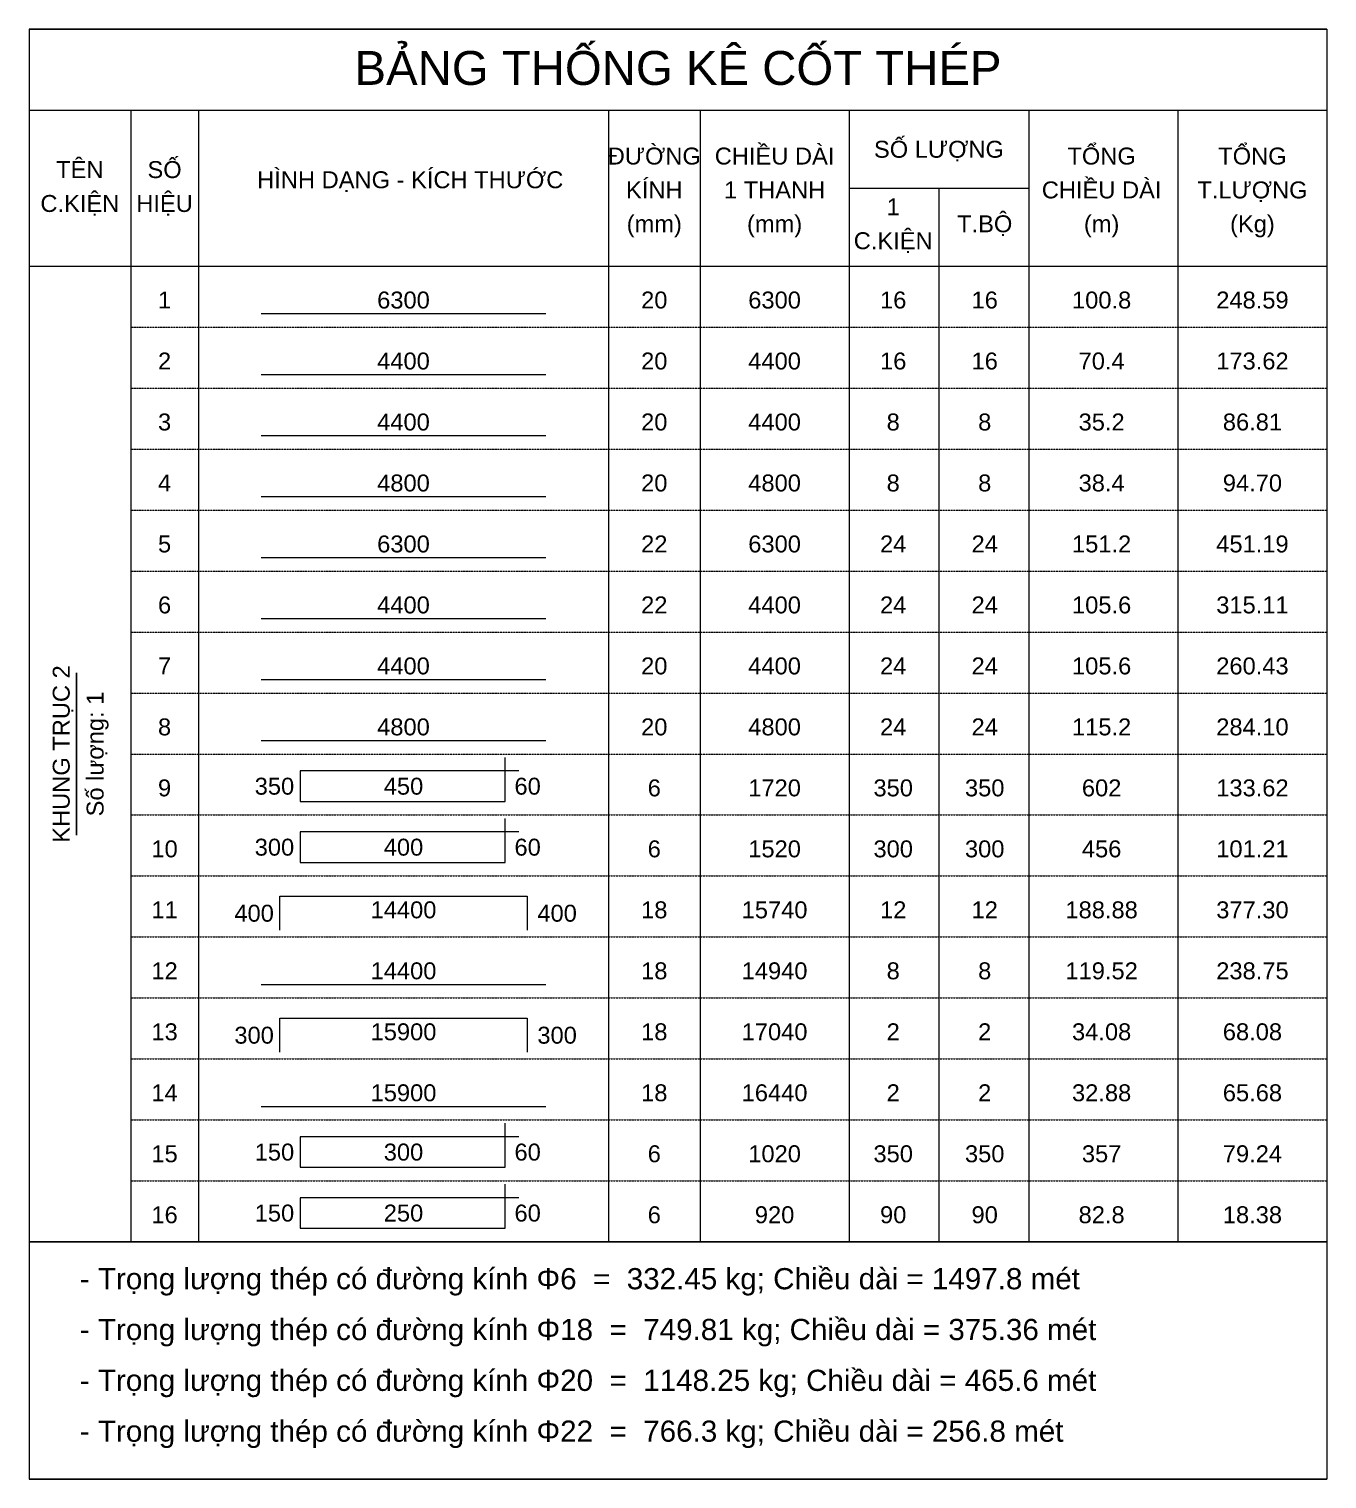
# Model space of a CAD drawing. Header units: inches. Extents: x -959662 to -910219, y 3489550 to 3514317.
# Drawn here: x -929369 to -910219, y 3492917 to 3514317 of the extents above; entities that cross this region are included whole.
import ezdxf
from ezdxf.enums import TextEntityAlignment as Align

# ---------------------------------------------------------------- set-up
doc = ezdxf.new("R2010")
doc.units = ezdxf.units.IN
doc.header["$LTSCALE"] = 3.5
doc.header["$MEASUREMENT"] = 0
doc.linetypes.add('HIDDENX2', pattern=[0.75, 0.5, -0.25])
for name, color, linetype, lineweight in [('Bao', 2, 'Continuous', 0), ('NetMo', 9, 'HIDDENX2', 0), ('Steel', 4, 'Continuous', 0), ('TextThep', 7, 'Continuous', 0)]:
    doc.layers.add(name, color=color, linetype=linetype, lineweight=lineweight)
doc.layers.add('text', color=3, linetype='Continuous')
doc.styles.add('Hoa', font='micross.ttf')
doc.styles.add('Thuong', font='micross.ttf')

msp = doc.modelspace()

# ---------------------------------------------------------------- linework, layer by layer
at = {"layer": 'Bao'}
for p, q in [((-929368.9, 3514316.9), (-910218.9, 3514316.9)), ((-929368.9, 3514316.9), (-929368.9, 3492916.9)), ((-910218.9, 3514316.9), (-910218.9, 3492916.9)), ((-929368.9, 3513116.9), (-910218.9, 3513116.9)), ((-927868.9, 3513116.9), (-927868.9, 3496416.9)), ((-926868.9, 3513116.9), (-926868.9, 3496416.9)), ((-920818.9, 3513116.9), (-920818.9, 3496416.9)), ((-919468.9, 3513116.9), (-919468.9, 3496416.9)), ((-917268.9, 3513116.9), (-917268.9, 3496416.9)), ((-914618.9, 3513116.9), (-914618.9, 3496416.9)), ((-912418.9, 3513116.9), (-912418.9, 3496416.9)), ((-917268.9, 3511966.9), (-914618.9, 3511966.9)), ((-915943.9, 3511966.9), (-915943.9, 3496416.9)), ((-929368.9, 3510816.9), (-910218.9, 3510816.9))]:
    msp.add_line(p, q, dxfattribs=at)
at = {"layer": 'NetMo'}
for p, q in [((-927868.9, 3509916.9), (-910218.9, 3509916.9)), ((-927868.9, 3509016.9), (-910218.9, 3509016.9)), ((-927868.9, 3508116.9), (-910218.9, 3508116.9)), ((-927868.9, 3507216.9), (-910218.9, 3507216.9)), ((-927868.9, 3506316.9), (-910218.9, 3506316.9)), ((-927868.9, 3505416.9), (-910218.9, 3505416.9)), ((-927868.9, 3504516.9), (-910218.9, 3504516.9)), ((-927868.9, 3503616.9), (-910218.9, 3503616.9)), ((-927868.9, 3502716.9), (-910218.9, 3502716.9)), ((-927868.9, 3501816.9), (-910218.9, 3501816.9)), ((-927868.9, 3500916.9), (-910218.9, 3500916.9)), ((-927868.9, 3500016.9), (-910218.9, 3500016.9)), ((-927868.9, 3499116.9), (-910218.9, 3499116.9)), ((-927868.9, 3498216.9), (-910218.9, 3498216.9)), ((-927868.9, 3497316.9), (-910218.9, 3497316.9)), ((-927868.9, 3496416.9), (-910218.9, 3496416.9))]:
    msp.add_line(p, q, dxfattribs=at)
at = {"layer": 'Steel'}
for points in [[(-925943.9, 3510116.9), (-921743.9, 3510116.9)], [(-925943.9, 3509216.9), (-921743.9, 3509216.9)], [(-925943.9, 3508316.9), (-921743.9, 3508316.9)], [(-925943.9, 3507416.9), (-921743.9, 3507416.9)], [(-925943.9, 3506516.9), (-921743.9, 3506516.9)], [(-925943.9, 3505616.9), (-921743.9, 3505616.9)], [(-925943.9, 3504716.9), (-921743.9, 3504716.9)], [(-925943.9, 3503816.9), (-921743.9, 3503816.9)], [(-922143.9, 3503366.9), (-925368.9, 3503366.9), (-925368.9, 3502916.9), (-922343.9, 3502916.9), (-922343.9, 3503566.9)], [(-922143.9, 3502466.9), (-925368.9, 3502466.9), (-925368.9, 3502016.9), (-922343.9, 3502016.9), (-922343.9, 3502666.9)], [(-925668.9, 3501016.9), (-925668.9, 3501516.9), (-922018.9, 3501516.9), (-922018.9, 3501016.9)], [(-925943.9, 3500216.9), (-921743.9, 3500216.9)], [(-925668.9, 3499216.9), (-925668.9, 3499716.9), (-922018.9, 3499716.9), (-922018.9, 3499216.9)], [(-925943.9, 3498416.9), (-921743.9, 3498416.9)], [(-922143.9, 3497966.9), (-925368.9, 3497966.9), (-925368.9, 3497516.9), (-922343.9, 3497516.9), (-922343.9, 3498166.9)], [(-922143.9, 3497066.9), (-925368.9, 3497066.9), (-925368.9, 3496616.9), (-922343.9, 3496616.9), (-922343.9, 3497266.9)]]:
    msp.add_lwpolyline(points, dxfattribs=at)
at = {"layer": 'text'}
for p, q in [((-929368.9, 3514316.9), (-910218.9, 3514316.9)), ((-929368.9, 3514316.9), (-910218.9, 3514316.9)), ((-928668.9, 3502416.9), (-928668.9, 3504816.9)), ((-929368.9, 3496416.9), (-910218.9, 3496416.9)), ((-929368.9, 3496416.9), (-910218.9, 3496416.9)), ((-929368.9, 3492916.9), (-910218.9, 3492916.9))]:
    msp.add_line(p, q, dxfattribs=at)

# ---------------------------------------------------------------- texts
at = {"layer": 'text', "color": 4, "style": 'Hoa'}
msp.add_text('BẢNG THỐNG KÊ CỐT THÉP', height=500, dxfattribs=at).set_placement((-919793.9, 3513491.9), align=Align.CENTER)
at = {"layer": 'text'}
for s, style, p in [('ĐƯỜNG', 'Hoa', (-920143.9, 3512316.9)), ('CHIỀU DÀI', 'Hoa', (-918368.9, 3512316.9)), ('SỐ LƯỢNG', 'Hoa', (-915943.9, 3512416.9)), ('TỔNG', 'Hoa', (-913543.9, 3512316.9)), ('TỔNG', 'Hoa', (-911318.9, 3512316.9)), ('TÊN', 'Hoa', (-928618.9, 3512116.9)), ('SỐ', 'Hoa', (-927368.9, 3512116.9)), ('HÌNH DẠNG - KÍCH THƯỚC', 'Hoa', (-923743.9, 3511966.9)), ('KÍNH', 'Hoa', (-920143.9, 3511816.9)), ('1 THANH', 'Hoa', (-918368.9, 3511816.9)), ('CHIỀU DÀI', 'Hoa', (-913543.9, 3511816.9)), ('T.LƯỢNG', 'Hoa', (-911318.9, 3511816.9)), ('C.KIỆN', 'Hoa', (-928618.9, 3511616.9)), ('HIỆU', 'Hoa', (-927368.9, 3511616.9)), ('1', 'Hoa', (-916618.9, 3511566.9)), ('(mm)', 'Thuong', (-920143.9, 3511316.9)), ('(mm)', 'Thuong', (-918368.9, 3511316.9)), ('T.BỘ', 'Hoa', (-915268.9, 3511316.9)), ('(m)', 'Thuong', (-913543.9, 3511316.9)), ('(Kg)', 'Thuong', (-911318.9, 3511316.9)), ('C.KIỆN', 'Hoa', (-916618.9, 3511066.9))]:
    msp.add_text(s, height=250, dxfattribs=dict(at, style=style)).set_placement(p, align=Align.CENTER)
at = {"layer": 'text', "style": 'Hoa'}
for s, p in [('KHUNG TRỤC 2', (-928768.9, 3503616.9)), ('Số lượng: 1', (-928268.9, 3503616.9))]:
    msp.add_text(s, height=250, rotation=90.00021, dxfattribs=at).set_placement(p, align=Align.CENTER)
for s, p in [('- Trọng lượng thép có đường kính Φ6  =  332.45 kg; Chiều dài = 1497.8 mét', (-928618.9, 3495716.9)), ('- Trọng lượng thép có đường kính Φ18  =  749.81 kg; Chiều dài = 375.36 mét', (-928618.9, 3494966.9)), ('- Trọng lượng thép có đường kính Φ20  =  1148.25 kg; Chiều dài = 465.6 mét', (-928618.9, 3494216.9)), ('- Trọng lượng thép có đường kính Φ22  =  766.3 kg; Chiều dài = 256.8 mét', (-928618.9, 3493466.9))]:
    msp.add_text(s, height=312.5, dxfattribs=at).set_placement(p)
at = {"layer": 'TextThep', "style": 'Hoa'}
for s, p in [('1', (-927368.9, 3510116.9)), ('6300', (-923843.9, 3510116.9)), ('20', (-920143.9, 3510116.9)), ('6300', (-918368.9, 3510116.9)), ('16', (-916618.9, 3510116.9)), ('16', (-915268.9, 3510116.9)), ('100.8', (-913543.9, 3510116.9)), ('248.59', (-911318.9, 3510116.9)), ('2', (-927368.9, 3509216.9)), ('4400', (-923843.9, 3509216.9)), ('20', (-920143.9, 3509216.9)), ('4400', (-918368.9, 3509216.9)), ('16', (-916618.9, 3509216.9)), ('16', (-915268.9, 3509216.9)), ('70.4', (-913543.9, 3509216.9)), ('173.62', (-911318.9, 3509216.9)), ('3', (-927368.9, 3508316.9)), ('4400', (-923843.9, 3508316.9)), ('20', (-920143.9, 3508316.9)), ('4400', (-918368.9, 3508316.9)), ('8', (-916618.9, 3508316.9)), ('8', (-915268.9, 3508316.9)), ('35.2', (-913543.9, 3508316.9)), ('86.81', (-911318.9, 3508316.9)), ('4', (-927368.9, 3507416.9)), ('4800', (-923843.9, 3507416.9)), ('20', (-920143.9, 3507416.9)), ('4800', (-918368.9, 3507416.9)), ('8', (-916618.9, 3507416.9)), ('8', (-915268.9, 3507416.9)), ('38.4', (-913543.9, 3507416.9)), ('94.70', (-911318.9, 3507416.9)), ('5', (-927368.9, 3506516.9)), ('6300', (-923843.9, 3506516.9)), ('22', (-920143.9, 3506516.9)), ('6300', (-918368.9, 3506516.9)), ('24', (-916618.9, 3506516.9)), ('24', (-915268.9, 3506516.9)), ('151.2', (-913543.9, 3506516.9)), ('451.19', (-911318.9, 3506516.9)), ('6', (-927368.9, 3505616.9)), ('4400', (-923843.9, 3505616.9)), ('22', (-920143.9, 3505616.9)), ('4400', (-918368.9, 3505616.9)), ('24', (-916618.9, 3505616.9)), ('24', (-915268.9, 3505616.9)), ('105.6', (-913543.9, 3505616.9)), ('315.11', (-911318.9, 3505616.9)), ('7', (-927368.9, 3504716.9)), ('4400', (-923843.9, 3504716.9)), ('20', (-920143.9, 3504716.9)), ('4400', (-918368.9, 3504716.9)), ('24', (-916618.9, 3504716.9)), ('24', (-915268.9, 3504716.9)), ('105.6', (-913543.9, 3504716.9)), ('260.43', (-911318.9, 3504716.9)), ('8', (-927368.9, 3503816.9)), ('4800', (-923843.9, 3503816.9)), ('20', (-920143.9, 3503816.9)), ('4800', (-918368.9, 3503816.9)), ('24', (-916618.9, 3503816.9)), ('24', (-915268.9, 3503816.9)), ('115.2', (-913543.9, 3503816.9)), ('284.10', (-911318.9, 3503816.9)), ('9', (-927368.9, 3502916.9)), ('450', (-923843.9, 3502941.9)), ('6', (-920143.9, 3502916.9)), ('10', (-927368.9, 3502016.9)), ('400', (-923843.9, 3502041.9)), ('6', (-920143.9, 3502016.9)), ('11', (-927368.9, 3501116.9)), ('14400', (-923843.9, 3501116.9)), ('18', (-920143.9, 3501116.9)), ('12', (-927368.9, 3500216.9)), ('14400', (-923843.9, 3500216.9)), ('18', (-920143.9, 3500216.9)), ('14940', (-918368.9, 3500216.9)), ('8', (-916618.9, 3500216.9)), ('8', (-915268.9, 3500216.9)), ('119.52', (-913543.9, 3500216.9)), ('238.75', (-911318.9, 3500216.9)), ('13', (-927368.9, 3499316.9)), ('15900', (-923843.9, 3499316.9)), ('18', (-920143.9, 3499316.9)), ('14', (-927368.9, 3498416.9)), ('15900', (-923843.9, 3498416.9)), ('18', (-920143.9, 3498416.9)), ('16440', (-918368.9, 3498416.9)), ('2', (-916618.9, 3498416.9)), ('2', (-915268.9, 3498416.9)), ('32.88', (-913543.9, 3498416.9)), ('65.68', (-911318.9, 3498416.9)), ('15', (-927368.9, 3497516.9)), ('300', (-923843.9, 3497541.9)), ('6', (-920143.9, 3497516.9)), ('16', (-927368.9, 3496616.9)), ('250', (-923843.9, 3496641.9)), ('6', (-920143.9, 3496616.9))]:
    msp.add_text(s, height=250, dxfattribs=at).set_placement(p, align=Align.BOTTOM_CENTER)
for s, p in [('350', (-925456.4, 3502941.9)), ('300', (-925456.4, 3502041.9)), ('400', (-925756.4, 3501066.9)), ('300', (-925756.4, 3499266.9)), ('150', (-925456.4, 3497541.9)), ('150', (-925456.4, 3496641.9))]:
    msp.add_text(s, height=250, dxfattribs=at).set_placement(p, align=Align.BOTTOM_RIGHT)
for s, p in [('60', (-922206.4, 3502941.9)), ('60', (-922206.4, 3502041.9)), ('400', (-921868.9, 3501066.9)), ('300', (-921868.9, 3499266.9)), ('60', (-922206.4, 3497541.9)), ('60', (-922206.4, 3496641.9))]:
    msp.add_text(s, height=250, dxfattribs=at).set_placement(p, align=Align.BOTTOM_LEFT)
at = {"layer": 'TextThep', "color": 7, "style": 'Hoa'}
for s, p in [('1720', (-918368.9, 3502916.9)), ('350', (-916618.9, 3502916.9)), ('350', (-915268.9, 3502916.9)), ('602', (-913543.9, 3502916.9)), ('133.62', (-911318.9, 3502916.9)), ('1520', (-918368.9, 3502016.9)), ('300', (-916618.9, 3502016.9)), ('300', (-915268.9, 3502016.9)), ('456', (-913543.9, 3502016.9)), ('101.21', (-911318.9, 3502016.9)), ('15740', (-918368.9, 3501116.9)), ('12', (-916618.9, 3501116.9)), ('12', (-915268.9, 3501116.9)), ('188.88', (-913543.9, 3501116.9)), ('377.30', (-911318.9, 3501116.9)), ('17040', (-918368.9, 3499316.9)), ('2', (-916618.9, 3499316.9)), ('2', (-915268.9, 3499316.9)), ('34.08', (-913543.9, 3499316.9)), ('68.08', (-911318.9, 3499316.9)), ('1020', (-918368.9, 3497516.9)), ('350', (-916618.9, 3497516.9)), ('350', (-915268.9, 3497516.9)), ('357', (-913543.9, 3497516.9)), ('79.24', (-911318.9, 3497516.9)), ('920', (-918368.9, 3496616.9)), ('90', (-916618.9, 3496616.9)), ('90', (-915268.9, 3496616.9)), ('82.8', (-913543.9, 3496616.9)), ('18.38', (-911318.9, 3496616.9))]:
    msp.add_text(s, height=250, dxfattribs=at).set_placement(p, align=Align.BOTTOM_CENTER)

doc.saveas('drawing.dxf')
